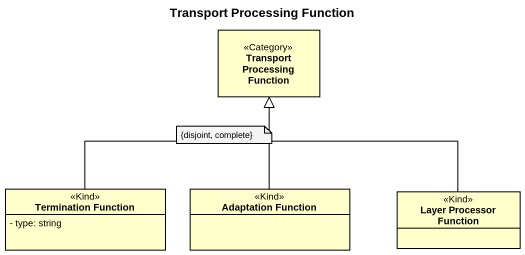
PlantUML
@startuml
title Transport Processing Function
hide circle
hide empty members
skinparam classAttributeIconSize 0
class "Transport Processing Function" as Transport_Processing <<Category>>
class "Termination Function" as Termination_Function <<Kind>> {
  - type: string
}
class "Adaptation Function" as Adaptation_Function <<Kind>>
class "Layer Processor Function" as Layer_Processor_Function <<Kind>>
Termination_Function -up-|> Transport_Processing
Adaptation_Function -up-|> Transport_Processing
Layer_Processor_Function -up-|> Transport_Processing
note as N1
  {disjoint, complete}
end note
@enduml
